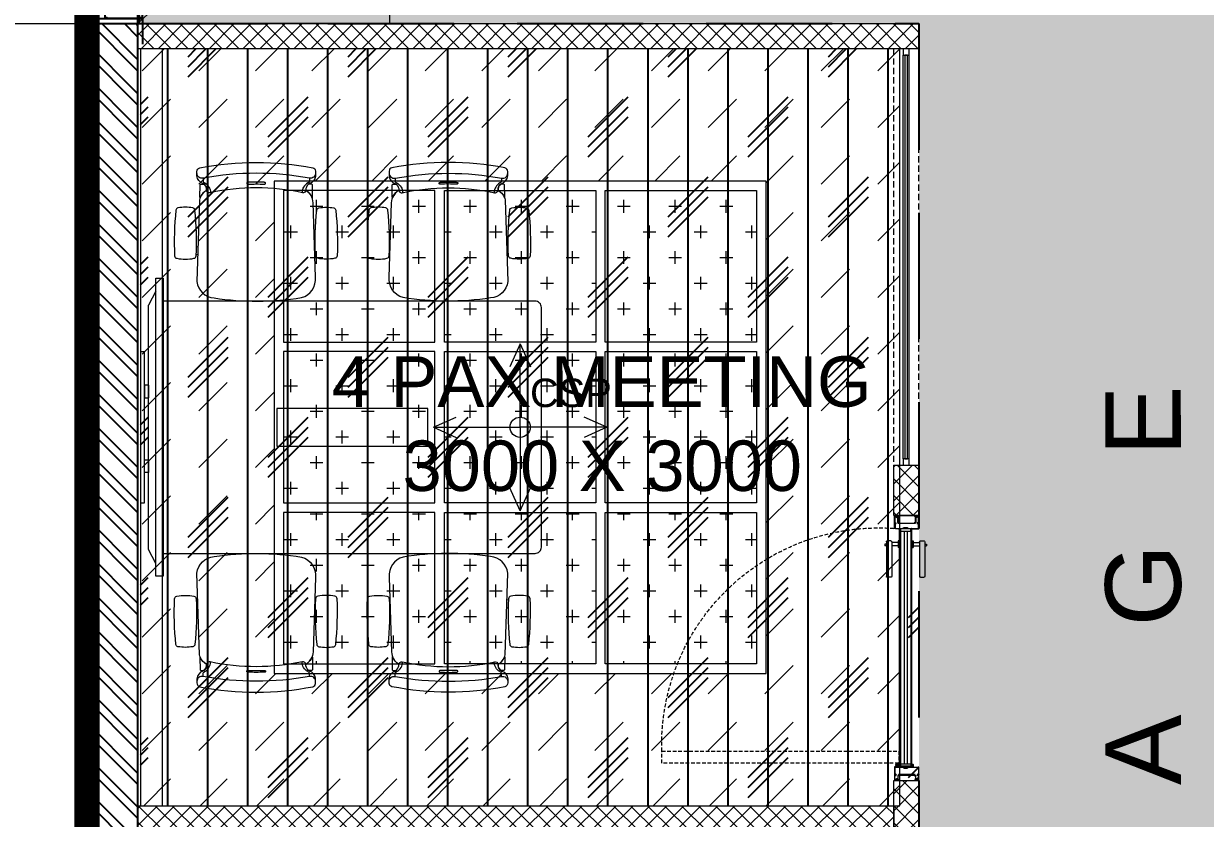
# Model space of a CAD drawing. Header units: millimetres. Extents: x 2335845 to 2509607, y 289014 to 361737.
# Drawn here: x 2344493 to 2349181, y 320452 to 323602 of the extents above; entities that cross this region are included whole.
import ezdxf

# ---------------------------------------------------------------- set-up
doc = ezdxf.new("R2010")
doc.units = ezdxf.units.MM
for name, pattern in [('DASHED', [0.75, 0.5, -0.25]), ('HIDDEN', [0.375, 0.25, -0.125]), ('HIDDEN2', [0.1875, 0.125, -0.0625])]:
    doc.linetypes.add(name, pattern=pattern)
for name, color, linetype, lineweight in [('1-fur', 8, 'Continuous', 0), ('A-DOOR-FULL', 40, 'Continuous', 18), ('A-PLAN-THIN', 251, 'Continuous', 15), ('AR_01_PARTITION FULL HT', 2, 'Continuous', 25), ('IN-DOOR', 8, 'Continuous', 0), ('IN-PRTN-FULL', 30, 'Continuous', 20), ('IN-PRTN-HATCH', 8, 'Continuous', 5), ('SWA- GLASS PARTITION', 8, 'Continuous', 5), ('SWA-GLASS', 140, 'Continuous', 9), ('SWA-METAL', 165, 'Continuous', 9), ('TOA- AV', 7, 'Continuous', 9), ('TOA-FC-ACOU.PAN', 250, 'Continuous', 5), ('TOA-FC-CSP', 8, 'Continuous', 20), ('TOA-FC-GYPSUM', 250, 'Continuous', 5), ('TOA-FL-CPT-1', 8, 'Continuous', 5), ('TOA-FL-CPT-2', 8, 'Continuous', 5), ('TOA-FURN-MODULAR', 20, 'Continuous', 9), ('TOA-RAMP', 8, 'Continuous', 13)]:
    doc.layers.add(name, color=color, linetype=linetype, lineweight=lineweight)
for name, color, linetype in [('A-PLAN-DOOR', 7, 'Continuous'), ('A-PLAN-WALL', 6, 'Continuous'), ('A-PLAN-WALL HATCH', 8, 'Continuous'), ('FLOOR MARK', 7, 'Continuous'), ('PASSAGE LINEOUT', 7, 'Continuous'), ('TEXT', 250, 'Continuous')]:
    doc.layers.add(name, color=color, linetype=linetype)
doc.styles.add('ARIAL', font='arial.ttf')
doc.styles.get("Standard").update_dxf_attribs({"font": 'arial.ttf'})
pattern_1 = [(0, (2408113.76, 309771.23), (101.6, 101.6), [50.8, -152.4]), (90, (2408139.16, 309745.83), (-101.6, 101.6), [50.8, -152.4])]

# ---------------------------------------------------------------- blocks, each defined once
blk = doc.blocks.new('A$C3F28102C')
at = {"layer": 'A-PLAN-DOOR'}
h = blk.add_hatch(dxfattribs=at)
h.set_pattern_fill('ANSI31', color=256, style=0)
h.set_pattern_definition([(315, (-1529.3283, 1000.1135), (-0.44194174, -0.44194174), [])])
h.paths.add_polyline_path([(1.3, -14.9), (0, -14.9), (0, 0), (1.3, 0)])
h.paths.add_polyline_path([(1.3, 0.2), (1.3, 0), (0, 0), (0, 1.1, 0.115729)])
h.paths.add_polyline_path([(4.9, -14.9), (3.6, -14.9), (3.6, 0), (4.9, 0)])
h.paths.add_polyline_path([(4.9, 0), (3.6, 0), (3.6, 0.2, 0.115729), (4.9, 1.1)])
at = {"layer": 'A-PLAN-DOOR', "color": 2}
for points in [[(1.3, 0.2), (1.3, -14.9), (0, -14.9), (0, 1.1)], [(3.6, 0.2), (3.6, -14.9), (4.9, -14.9), (4.9, 1.1)]]:
    blk.add_lwpolyline(points, dxfattribs=at)
for radius in [3.42, 2.42]:
    blk.add_circle((2.5, 3.4), radius, dxfattribs=at)
blk = doc.blocks.new('Door 1500 mm')
at = {"layer": 'A-PLAN-DOOR'}
for p, q in [((-749, 144.7), (-749, 149.7)), ((749, 144.7), (749, 149.7)), ((710.4, 59.9), (-710.4, 59.9)), ((-710.4, 59.9), (-710.4, 0)), ((710.4, 53.4), (-710.4, 53.4)), ((-150, 0), (-150, 53.4)), ((710.4, 59.9), (710.4, 0)), ((710.4, 6.5), (-710.4, 6.5)), ((710.4, 0), (-710.4, 0))]:
    blk.add_line(p, q, dxfattribs=at)
for points in [[(-750, -90.3), (-750, -90.3), (-750, 149.7), (-851, 149.7)], [(750, -89.3), (750, 149.7), (851, 149.7)]]:
    blk.add_lwpolyline(points, dxfattribs=at)
for points in [[(-750, 8), (-749, 8), (-749, 141.7), (-750, 141.7)], [(-747.5, 1.5), (-715.6, 1.5), (-715.6, 63.4), (-700.6, 63.4), (-700.6, 94.6), (-715.2, 148.2), (-747.5, 148.2), (-747.5, 139.7), (-749, 139.7), (-749, 141.7), (-749, 149.7), (-714.1, 149.7), (-699.1, 94.8), (-699.1, 61.9), (-714.1, 61.9), (-714.1, 0), (-749, 0), (-749, 10), (-747.5, 10)], [(747.5, 1.5), (715.6, 1.5), (715.6, 63.4), (700.6, 63.4), (700.6, 94.6), (715.2, 148.2), (747.5, 148.2), (747.5, 139.7), (749, 139.7), (749, 141.7), (749, 149.7), (714.1, 149.7), (699.1, 94.8), (699.1, 61.9), (714.1, 61.9), (714.1, 0), (749, 0), (749, 10), (747.5, 10)], [(750, 8), (749, 8), (749, 141.7), (750, 141.7)]]:
    blk.add_lwpolyline(points, close=True, dxfattribs=at)
at = {"layer": 'A-PLAN-DOOR', "linetype": 'HIDDEN', "ltscale": 300}
for points in [[(-711.8, -7), (-678.8, -7), (-678.8, -534.8), (-711.8, -534.8)], [(711.8, -7), (678.8, -7), (678.8, -835.8), (711.8, -835.8)]]:
    blk.add_lwpolyline(points, close=True, dxfattribs=at)
for centre, radius, start, end in [((-678.8, -7), 528.9, 270, 0.757), ((678.8, -7), 828.8, 179.517, 270)]:
    blk.add_arc(centre, radius, start, end, dxfattribs=at)
at = {"layer": 'A-PLAN-DOOR', "extrusion": (0, 0, -1), "yscale": 0.9981851179673188, "zscale": -0.9981851179673188, "rotation": 180}
for p, xscale in [((714.1, 0), 0.9981851179673188), ((-714.1, 0), -0.9981851179673188)]:
    blk.add_blockref('A$C3F28102C', p, dxfattribs=dict(at, xscale=xscale))
blk = doc.blocks.new('Refuge Area')
at = {"layer": 'A-PLAN-THIN', "true_color": 0xc7c8ca}
h = blk.add_hatch(dxfattribs=at)
h.set_pattern_fill('ANSI36', color=9, scale=200, angle=90, style=0)
h.set_pattern_definition([(135, (-171740.8, -401367.8), (-1234.7852, 336.7596), [1587.5, -317.5, 0, -317.5])])
edge = h.paths.add_edge_path()
edge.add_arc((52450.8, -523196.6), 546078.4, 94.799675, 95.937847)
edge.add_line((-4040.8, 19951.9), (-4040.8, 5032.2))
edge.add_line((-4040.8, 5032.2), (-1240.8, 5032.2))
edge.add_line((-1240.8, 5032.2), (1459.2, 5032.2))
edge.add_line((1459.2, 5032.2), (1459.2, 8332.2))
edge.add_line((1459.2, 8332.2), (6759.2, 8332.2))
edge.add_line((6759.2, 8332.2), (6759.2, 20966.9))
edge = h.paths.add_edge_path()
edge.add_arc((29259.2, -342462.3), 316794.5, 94.072802, 96.033819)
edge.add_line((-4040.8, -27422.8), (-4040.8, -9767.8))
edge.add_line((-4040.8, -9767.8), (-1240.8, -9767.8))
edge.add_line((-1240.8, -9767.8), (1459.2, -9767.8))
edge.add_line((1459.2, -9767.8), (1459.2, -13067.8))
edge.add_line((1459.2, -13067.8), (6759.2, -13067.8))
edge.add_line((6759.2, -13067.8), (6759.2, -26467.8))
at = {"layer": 'A-PLAN-WALL HATCH'}
h = blk.add_hatch(dxfattribs=at)
h.set_pattern_fill('ANSI32', color=256, scale=10, angle=-90, style=0)
h.set_pattern_definition([(315, (-171740.81, -401367.81), (67.35192, 67.35192), []), (315, (-171740.81, -401412.71), (67.35192, 67.35192), [])])
h.paths.add_polyline_path([(1659.2, -9767.8), (1459.2, -9767.8), (1459.2, 5032.2), (1659.2, 5032.2)])
at = {"layer": 'A-PLAN-THIN'}
for p, q in [((1459.2, 5032.2), (1459.2, 6572.2)), ((1659.2, 5032.2), (1659.2, 6572.2))]:
    blk.add_line(p, q, dxfattribs=at)
at = {"layer": 'A-PLAN-THIN', "color": 250}
blk.add_lwpolyline([(6759.2, 20966.9, 0.004966), (-4040.8, 19951.9), (-4040.8, 5032.2), (-1240.8, 5032.2), (1459.2, 5032.2), (1459.2, 8332.2), (6759.2, 8332.2)], format="xyb", close=True, dxfattribs=at)
at = {"layer": 'A-PLAN-WALL'}
blk.add_lwpolyline([(1659.2, -9767.8), (1459.2, -9767.8), (1459.2, 5032.2), (1659.2, 5032.2)], close=True, dxfattribs=at)
at = {"layer": 'A-PLAN-DOOR', "rotation": 270}
blk.add_blockref('Door 1500 mm', (1529.5, 5802.2), dxfattribs=at)
blk = doc.blocks.new('*U654')
at = {"layer": 'SWA- GLASS PARTITION', "linetype": 'HIDDEN2', "ltscale": 200, "elevation": 0}
blk.add_lwpolyline([(115656.4, -163312.9), (117306.2, -163312.9), (117306.2, -163412.9), (115656.4, -163412.9)], close=True, dxfattribs=at)
at = {"layer": 'SWA-GLASS', "color": 4, "elevation": 0}
blk.add_lwpolyline([(117281.2, -163357.9), (117281.2, -163367.9), (115681.4, -163367.9), (115681.4, -163357.9)], close=True, dxfattribs=at)
at = {"layer": 'SWA-METAL', "color": 8, "linetype": 'HIDDEN'}
for p, q in [((115681.4, -163350.4, 0), (117281.2, -163350.4, 0)), ((115681.4, -163375.4, 0), (117281.2, -163375.4, 0))]:
    blk.add_line(p, q, dxfattribs=at)
at = {"layer": 'SWA-METAL', "elevation": 0}
for points in [[(115656.4, -163350.4), (115681.4, -163350.4), (115681.4, -163375.4), (115656.4, -163375.4)], [(117281.2, -163350.4), (117306.2, -163350.4), (117306.2, -163375.4), (117281.2, -163375.4)]]:
    blk.add_lwpolyline(points, close=True, dxfattribs=at)
blk = doc.blocks.new('CHAIR - STEELCASE - LETSB')
at = {"color": 24, "lineweight": 9}
for points in [[(-369.7, 257.7, -0.089353), (-369.7, 316.7, -0.334929), (-360.7, 325, -0.034973), (-179.6, 330.4, -0.382328), (-169.8, 320.9, -0.10237), (-169.8, 253.5, -0.318036), (-179.6, 244.3, -0.036857), (-360.8, 249.5, -0.333729)], [(-369.7, -242.2, 0.089353), (-369.7, -301.1, 0.334929), (-360.7, -309.4, 0.034973), (-179.6, -314.8, 0.382328), (-169.8, -305.4, 0.10237), (-169.8, -237.9, 0.318036), (-179.6, -228.8, 0.036857), (-360.7, -233.9, 0.333729)]]:
    blk.add_lwpolyline(points, format="xyb", close=True, dxfattribs=at)
blk.add_lwpolyline([(-513.5, 241.7, 0.34479), (-528.5, 230.1, 0.096497), (-528.2, -218.5, 0.361045), (-515.8, -228.9), (-494.1, -229.1, 0.246071), (-466.3, -205.4, -0.226994), (-446.1, -191.1), (-439.9, -191, 0.417254), (-429.7, -177.1, -0.104406), (-430, 188.5, 0.398452), (-439.2, 203.5, -0.367565), (-466.2, 218, 0.274839), (-496.7, 241.7)], format="xyb", close=True)
for points in [[(-507.6, -229.1, 0.46809), (-487.6, -205.2, -0.090711), (-487.6, 217.9, 0.462177), (-507.1, 241.7, -100.177069)], [(-487.6, 217.3), (-478, 217.2, -0.321496), (-468.6, 210.4, 0.282757), (-430, 188, -1.025051)], [(-487.6, -205.2), (-478, -205.1, 0.321496), (-468.6, -198.3, -0.282757), (-430, -175.9, 1.025051)]]:
    blk.add_lwpolyline(points, format="xyb", dxfattribs=at)
blk.add_lwpolyline([(-95, -228.5), (-390.3, -219.7, -0.232948), (-439.9, -191, 0.417374), (-429.7, -177.1, -0.10441), (-430, 188.5, 0.39834), (-439.2, 203.5, -0.21659), (-401.4, 231.2), (-77.6, 241.7, -0.366213), (-12.8, 173.3, -0.077985), (-14.2, -173.2, -0.376278), (-95, -228.5)], format="xyb")
at = {"color": 8, "lineweight": 5}
for points in [[(-215.9, 237.2), (-213.8, 243.3)], [(-183.7, 244.2), (-185.7, 238.2)], [(-218.5, -224.8), (-217.4, -227.7)], [(-187.7, -228.5), (-188.6, -225.7)]]:
    blk.add_lwpolyline(points, dxfattribs=at)
blk.add_lwpolyline([(-463.6, 213.4, 0.188155), (-445.3, 203.4), (-439.2, 203.5, -0.15219), (-410.1, 228.9, 0.211085), (-413.9, 230.4), (-459.5, 228.7, 0.414214), (-464.3, 223.4)], format="xyb", close=True, dxfattribs=at)
for points in [[(-471.1, -25, -0.007805), (-471.1, 37.1, -0.087218), (-470, 42.7, -0.229267), (-469.3, 43.4), (-465.8, 43.4, -0.210582), (-464.1, 37.7, 0.008162), (-464.2, -24.4, -0.166545), (-465.4, -30.6, -0.375811), (-465.9, -30.7), (-469.2, -30.7, -0.246214), (-470.7, -28.4, 0.024513), (-471.1, -25, -1.199362)], [(-446.1, -191.1), (-439.9, -191, 0.15219), (-409.9, -215.2, -0.211085), (-413.6, -216.9), (-459.2, -216.9, -0.414214), (-464.3, -211.8), (-463.9, -201.8)]]:
    blk.add_lwpolyline(points, format="xyb", dxfattribs=at)
blk = doc.blocks.new('FURNITURE - MEETING 4 PAX - 1000X1500')
blk.add_lwpolyline([(-750, -500), (-750, 500), (725, 500, -0.414214), (750, 475), (750, -475, -0.414214), (725, -500)], format="xyb", close=True)
at = {"color": 8, "lineweight": 9}
blk.add_lwpolyline([(300, -75), (-300, -75), (-300, 75), (300, 75)], close=True, dxfattribs=at)
at = {"xscale": -1}
for p, rotation in [((-375, 500), 90), ((375, -500), 270)]:
    blk.add_blockref('CHAIR - STEELCASE - LETSB', p, dxfattribs=dict(at, rotation=rotation))
for p, rotation in [((375, 500), 270), ((-375, -500), 90)]:
    blk.add_blockref('CHAIR - STEELCASE - LETSB', p, dxfattribs=dict(rotation=rotation))
blk = doc.blocks.new('A$C38A659B7')
at = {"layer": 'TOA-FC-CSP', "color": 10, "linetype": 'Continuous', "elevation": 0}
for points in [[(0.91, 8.35), (0, 6.31)], [(0.91, 8.35), (0, 6.31)], [(0.91, 8.35), (1.82, 6.31)], [(0.91, 8.35), (1.82, 6.31)], [(8.65, 0.91), (0.91, 0.91), (0.91, 8.35)], [(-6.83, 0.91), (-4.79, 1.82)], [(8.65, 0.91), (6.61, 1.82)], [(-6.83, 0.91), (-4.79, 0)], [(-6.83, 0.91), (0.91, 0.91), (0.91, -6.54)], [(8.65, 0.91), (6.61, 0)], [(0.91, -6.54), (0, -4.49)], [(0.91, -6.54), (0, -4.49)], [(0.91, -6.54), (1.82, -4.49)], [(0.91, -6.54), (1.82, -4.49)]]:
    blk.add_lwpolyline(points, dxfattribs=at)
at = {"layer": 'TOA-FC-CSP', "color": 10, "linetype": 'Continuous'}
blk.add_circle((0.91, 0.91, 0), 0.902, dxfattribs=at)
at = {"layer": 'TOA-FC-CSP', "color": 10, "insert": (1.79, 5.25, 0), "char_height": 2.542, "width": 4.6087, "attachment_point": 1, "style": 'ARIAL'}
blk.add_mtext('CSP', dxfattribs=at)
blk = doc.blocks.new('rub1')
at = {"lineweight": 20}
h = blk.add_hatch(color=8, dxfattribs=at)
h.paths.add_polyline_path([(285.1, 663.6), (284.4, 663.6, 0.06789), (284.3, 663.1), (284, 663.1), (284, 663.6), (283.7, 663.6), (283.7, 662.4), (284, 662.4), (284, 662.9), (284.3, 662.9, 0.066804), (284.4, 662.3), (285.1, 662.3, 0.299446), (285.5, 662.9), (285.5, 663.1, 0.299446)])
h.paths.add_polyline_path([(285.4, 663.1), (285.4, 662.9, -0.365226), (285, 662.5), (284.6, 662.5, -0.12053), (284.6, 663.5), (285, 663.5, -0.209232)], flags=16)
at = {"layer": '1-fur', "color": 8, "lineweight": 20}
for p, q in [((284.4, 663.6), (285.1, 663.6)), ((284.4, 662.3), (285.1, 662.3)), ((284.6, 663.5), (285, 663.5)), ((284.6, 662.5), (285, 662.5)), ((285.4, 663.1), (285.4, 662.9)), ((285.5, 663.1), (285.5, 662.9))]:
    blk.add_line(p, q, dxfattribs=at)
for points in [[(284, 662.9), (284, 662.4), (283.7, 662.4), (283.7, 663.6), (284, 663.6), (284, 663.1)], [(284.3, 663.1), (284, 663.1)], [(284, 662.9), (284.3, 662.9)]]:
    blk.add_lwpolyline(points, dxfattribs=at)
for centre, radius, start, end in [((286.3, 663), 1.99, 160.4255, 175.9608), ((286.3, 663), 1.99, 182.636, 197.9236), ((286.5, 663), 1.99, 165.4708, 192.9616), ((284.8, 662.9), 0.623, 16.2565, 63.5269), ((285, 662.9), 0.413, 282.3178, 2.5719), ((284.9, 663), 0.623, 3.1317, 69.8122), ((284.9, 662.9), 0.623, 290.1878, 356.8683)]:
    blk.add_arc(centre, radius, start, end, dxfattribs=at)
blk = doc.blocks.new('*U695')
at = {"layer": 'IN-DOOR', "color": 8, "ltscale": 2}
for p, q in [((-36, 3.3), (-36, 0)), ((-36, 3.29), (-36, 2.86)), ((-34.92, 3.3), (-35.99, 3.3)), ((-35.96, 3.17), (-35.96, 3.25)), ((-35.95, 3.26), (-34.97, 3.26)), ((-34.96, 3.25), (-34.96, 3.2)), ((-34.91, 3.21), (-34.91, 3.29)), ((-32.56, 3.81), (-32.56, 4.31)), ((-32.45, 4.42), (-27.72, 4.42)), ((-32.45, 3.7), (-27.72, 3.7)), ((-32.34, 2.84), (-32.34, 3.7)), ((-32.13, 4.42), (-32.13, 4.64)), ((-32.13, 4.64), (-31.89, 4.64)), ((-31.89, 4.42), (-31.89, 4.64)), ((-31.87, 2.84), (-31.87, 3.7)), ((-27.61, 3.81), (-27.61, 4.31)), ((-0.79, 3.21), (-0.79, 3.29)), ((-0.78, 3.3), (-0.01, 3.3)), ((-0.75, 3.25), (-0.75, 3.2)), ((-0.05, 3.26), (-0.73, 3.26)), ((-0.04, 3.17), (-0.04, 3.25)), ((0, 3.3), (0, 0)), ((0, 3.29), (0, 2.86)), ((-35.98, 2.84), (-35.92, 2.84)), ((-35.91, 2.83), (-35.91, 2.79)), ((-35.9, 2.78), (-35.83, 2.76)), ((-35.82, 2.77), (-35.86, 2.83)), ((-35.85, 2.84), (-35.11, 2.84)), ((-35.09, 2.88), (-35.81, 2.88)), ((-35.09, 2.82), (-35.11, 2.77)), ((-35.09, 2.76), (-34.98, 2.76)), ((-35.04, 2.83), (-35.04, 2.83)), ((-34.93, 2.81), (-35.02, 2.81)), ((-34.96, 1.81), (-34.97, 1.8)), ((-34.97, 1.8), (-34.96, 1.79)), ((-34.96, 2.74), (-34.96, 1.81)), ((-34.96, 1.79), (-34.96, 0.56)), ((-34.94, 3.18), (-34.94, 3.18)), ((-34.91, 0.51), (-34.91, 2.79)), ((-32.56, 2.62), (-32.56, 2.84)), ((-32.56, 2.84), (-31.66, 2.84)), ((-32.56, 2.62), (-31.66, 2.62)), ((-31.66, 2.62), (-31.66, 2.84)), ((-0.79, 0.51), (-0.79, 2.79)), ((-0.77, 2.81), (-0.68, 2.81)), ((-0.76, 3.18), (-0.76, 3.18)), ((-0.74, 2.74), (-0.74, 1.81)), ((-0.74, 1.81), (-0.73, 1.8)), ((-0.73, 1.8), (-0.74, 1.79)), ((-0.74, 1.79), (-0.74, 0.56)), ((-0.61, 2.76), (-0.72, 2.76)), ((-0.67, 2.83), (-0.67, 2.83)), ((-0.62, 2.82), (-0.59, 2.77)), ((-0.61, 2.88), (-0.19, 2.88)), ((-0.15, 2.84), (-0.6, 2.84)), ((-0.18, 2.77), (-0.14, 2.83)), ((-0.1, 2.78), (-0.17, 2.76)), ((-0.09, 2.83), (-0.09, 2.79)), ((-0.02, 2.84), (-0.08, 2.84)), ((-36, 0.44), (-36, 0.01)), ((-35.99, 0), (-34.92, 0)), ((-35.92, 0.46), (-35.98, 0.46)), ((-35.96, 0.05), (-35.96, 0.13)), ((-34.97, 0.04), (-35.95, 0.04)), ((-35.91, 0.5), (-35.91, 0.47)), ((-35.83, 0.54), (-35.9, 0.51)), ((-35.86, 0.47), (-35.82, 0.53)), ((-35.11, 0.46), (-35.85, 0.46)), ((-35.81, 0.42), (-35.09, 0.42)), ((-35.11, 0.52), (-35.09, 0.48)), ((-34.98, 0.54), (-35.09, 0.54)), ((-35.04, 0.47), (-35.04, 0.47)), ((-35.03, 0.2), (-35.03, 0.14)), ((-35.02, 0.49), (-34.93, 0.49)), ((-35.01, 0.22), (-35.01, 0.22)), ((-35.01, 0.12), (-34.93, 0.12)), ((-34.98, 0.18), (-34.99, 0.2)), ((-34.93, 0.16), (-34.96, 0.16)), ((-34.96, 0.1), (-34.96, 0.05)), ((-34.94, 0.12), (-34.94, 0.12)), ((-34.88, 0.19), (-34.92, 0.17)), ((-34.91, 0.1), (-34.91, 0.02)), ((-34.91, 0.01), (-34.91, 0.09)), ((-34.89, 0), (-34.2, 0)), ((-34.87, 0.08), (-34.85, 0.18)), ((-34.83, 0.06), (-34.85, 0.06)), ((-34.81, 0.05), (-34.82, 0.07)), ((-34.79, 0.07), (-34.8, 0.05)), ((-34.3, 0.06), (-34.77, 0.06)), ((-34.2, 0.81), (-34.2, 0)), ((-32.56, 0.98), (-32.56, 0.77)), ((-32.56, 0.98), (-31.66, 0.98)), ((-32.56, 0.77), (-31.66, 0.77)), ((-32.34, 0.77), (-32.34, -0.1)), ((-31.87, 0.77), (-31.87, -0.1)), ((-31.66, 0.98), (-31.66, 0.77)), ((-1.8, 0), (-1.8, 0.1)), ((-0.81, 0), (-1.8, 0)), ((-1.76, 0.06), (-1.65, 0.06)), ((-1.63, 0.07), (-1.62, 0.05)), ((-1.61, 0.05), (-0.88, 0.07)), ((-0.87, 0.06), (-0.86, 0.06)), ((-0.84, 0.08), (-0.85, 0.18)), ((-0.82, 0.19), (-0.79, 0.17)), ((-0.79, 0.1), (-0.79, 0.02)), ((-0.79, 0.01), (-0.79, 0.09)), ((-0.78, 0.16), (-0.74, 0.16)), ((-0.01, 0), (-0.78, 0)), ((-0.68, 0.49), (-0.77, 0.49)), ((-0.69, 0.12), (-0.77, 0.12)), ((-0.76, 0.12), (-0.76, 0.12)), ((-0.75, 0.1), (-0.75, 0.05)), ((-0.73, 0.04), (-0.05, 0.04)), ((-0.72, 0.54), (-0.62, 0.54)), ((-0.72, 0.18), (-0.71, 0.2)), ((-0.69, 0.22), (-0.69, 0.22)), ((-0.68, 0.2), (-0.68, 0.14)), ((-0.67, 0.47), (-0.67, 0.47)), ((-0.6, 0.52), (-0.62, 0.48)), ((-0.19, 0.42), (-0.61, 0.42)), ((-0.6, 0.46), (-0.15, 0.46)), ((-0.14, 0.47), (-0.18, 0.53)), ((-0.17, 0.54), (-0.1, 0.51)), ((-0.09, 0.5), (-0.09, 0.47)), ((-0.08, 0.46), (-0.02, 0.46)), ((-0.04, 0.05), (-0.04, 0.13)), ((0, 0.44), (0, 0.01)), ((-32.56, -0.21), (-32.56, -0.71)), ((-32.45, -0.1), (-27.72, -0.1)), ((-32.45, -0.82), (-27.72, -0.82)), ((-32.13, -0.82), (-32.13, -1.03)), ((-32.13, -1.03), (-31.89, -1.03)), ((-31.89, -0.82), (-31.89, -1.03)), ((-27.61, -0.21), (-27.61, -0.71))]:
    blk.add_line(p, q, dxfattribs=at)
at = {"layer": 'IN-DOOR', "color": 8, "ltscale": 3}
for p, q in [((-34.91, 3.28), (-34.91, 3.2)), ((-34.21, 3.3), (-34.89, 3.3)), ((-34.87, 3.12), (-34.87, 3.22)), ((-34.85, 3.24), (-34.83, 3.24)), ((-34.82, 3.23), (-34.81, 3.24)), ((-34.8, 3.24), (-34.79, 3.23)), ((-34.77, 3.24), (-34.3, 3.24)), ((-1.85, 2), (-1.85, 3.3)), ((-1.85, 3.3), (-0.81, 3.3)), ((-1.65, 3.24), (-1.76, 3.24)), ((-1.62, 3.24), (-1.63, 3.23)), ((-0.88, 3.23), (-1.61, 3.24)), ((-0.86, 3.24), (-0.87, 3.24)), ((-0.84, 3.12), (-0.84, 3.22)), ((-0.79, 3.28), (-0.79, 3.2)), ((-35.03, 3.16), (-35.03, 3.09)), ((-34.93, 3.18), (-35.01, 3.18)), ((-35.01, 3.08), (-35.01, 3.08)), ((-35, 3.09), (-34.98, 3.12)), ((-34.96, 3.13), (-34.93, 3.13)), ((-34.92, 3.13), (-34.9, 3.11)), ((-34.4, 2.03), (-34.4, 1.57)), ((-34.3, 2.07), (-34.36, 2.07)), ((-34.34, 1.83), (-34.34, 1.99)), ((-34.34, 1.61), (-34.34, 1.77)), ((-34.31, 2), (-34.23, 1.98)), ((-34.23, 1.62), (-34.31, 1.6)), ((-34.26, 2.56), (-34.27, 2.55)), ((-34.27, 2.55), (-34.26, 2.54)), ((-34.26, 3.2), (-34.26, 2.56)), ((-34.26, 2.54), (-34.26, 2.11)), ((-34.21, 2), (-34.21, 3.14)), ((-34.21, 0.91), (-34.21, 2.7)), ((-1.85, 0.91), (-1.85, 2.86)), ((-1.75, 2), (-1.83, 1.98)), ((-1.83, 1.62), (-1.75, 1.6)), ((-1.8, 3.2), (-1.8, 3.17)), ((-1.8, 3.17), (-1.79, 3.16)), ((-1.79, 3.16), (-1.8, 3.15)), ((-1.8, 3.15), (-1.8, 2.11)), ((-1.76, 2.07), (-1.7, 2.07)), ((-1.72, 1.83), (-1.72, 1.99)), ((-1.72, 1.61), (-1.72, 1.77)), ((-1.66, 2.03), (-1.66, 1.57)), ((-0.79, 3.13), (-0.81, 3.11)), ((-0.74, 3.13), (-0.78, 3.13)), ((-0.77, 3.18), (-0.69, 3.18)), ((-0.71, 3.09), (-0.72, 3.12)), ((-0.69, 3.08), (-0.7, 3.08)), ((-0.68, 3.16), (-0.68, 3.09)), ((-34.35, 1.53), (-34.3, 1.53)), ((-34.27, 1.04), (-34.28, 1.03)), ((-34.28, 1.01), (-34.27, 1)), ((-34.26, 1.49), (-34.26, 1.05)), ((-34.26, 0.99), (-34.26, 0.1)), ((-34.21, 0.82), (-34.21, 0.85)), ((-34.17, 0.89), (-34.2, 0.9)), ((-34.2, 0.86), (-34.17, 0.84)), ((-2.16, 0.77), (-2.16, 0.88)), ((-2.14, 0.9), (-2.08, 0.88)), ((-1.8, 0.75), (-2.14, 0.75)), ((-2.11, 0.85), (-2.11, 0.82)), ((-2.08, 0.84), (-2.1, 0.86)), ((-2.1, 0.81), (-1.86, 0.81)), ((-1.89, 0.89), (-1.86, 0.9)), ((-1.86, 0.86), (-1.89, 0.84)), ((-1.85, 0.82), (-1.85, 0.85)), ((-1.8, 1.49), (-1.8, 1.05)), ((-1.8, 0.99), (-1.8, 0.1)), ((-1.79, 1.04), (-1.79, 1.03)), ((-1.79, 1.01), (-1.79, 1)), ((-1.71, 1.53), (-1.76, 1.53))]:
    blk.add_line(p, q, dxfattribs=at)
at = {"layer": 'IN-DOOR', "color": 8, "linetype": 'DASHED'}
blk.add_lwpolyline([(-2.36, 2.73), (-2.36, 34.98), (-4, 34.98), (-4, 2.73)], close=True, dxfattribs=at)
at = {"layer": 'IN-DOOR', "color": 8}
for points in [[(-2.07, 2.62), (-34.21, 2.62), (-34.21, 2.49), (-2.07, 2.49)], [(-2.07, 2.49), (-33.9, 2.49), (-33.9, 1.11), (-2.07, 1.11)], [(-2.07, 0.98), (-34.21, 0.98), (-34.21, 1.11), (-2.07, 1.11)]]:
    blk.add_lwpolyline(points, dxfattribs=at)
for points in [[(-34.21, 2.49), (-33.9, 2.49), (-33.9, 1.11), (-34.21, 1.11)], [(-1.96, 2.49), (-2.28, 2.49), (-2.28, 1.11), (-1.96, 1.11)]]:
    blk.add_lwpolyline(points, close=True, dxfattribs=at)
at = {"layer": 'IN-DOOR', "color": 5}
for points in [[(-33.9, 2.02), (-2.28, 2.02)], [(-33.9, 1.58), (-2.28, 1.58)]]:
    blk.add_lwpolyline(points, dxfattribs=at)
at = {"layer": 'IN-DOOR', "color": 8, "linetype": 'Continuous', "lineweight": 25}
for points in [[(-1.95, 0.99), (-1.86, 0.99, 0.414214), (-1.85, 1), (-1.85, 2.87, 3.112272), (-2.02, 2.63, -0.513651), (-1.96, 2.59), (-1.96, 1, 0.414214)], [(-2.24, 2.77, 0.414214), (-2.22, 2.77), (-2.2, 2.77, 0.307235), (-2.05, 2.75), (-2.03, 2.73, 0.414214), (-2.02, 2.73), (-1.95, 2.81, 0.414214), (-1.96, 2.82), (-1.97, 2.84, 0.307235), (-2.02, 2.98), (-2.02, 3.01, 0.414214), (-2.03, 3.02), (-2.13, 3.04, 0.414214), (-2.14, 3.03), (-2.14, 3.01, 0.307235), (-2.24, 2.89), (-2.26, 2.88, 0.414214), (-2.27, 2.87)]]:
    blk.add_lwpolyline(points, format="xyb", close=True, dxfattribs=at)
at = {"layer": 'IN-DOOR', "color": 8, "linetype": 'DASHED'}
blk.add_arc((-4.8, 5.45), 29.53, 88.4446, 185.2074, dxfattribs=at)
at = {"layer": 'IN-DOOR', "color": 8, "ltscale": 2}
for centre, radius, start, end in [((-35.99, 3.29), 0.0108, 90, 180), ((-35.95, 3.25), 0.0108, 90, 180), ((-34.97, 3.25), 0.0108, 360, 90), ((-34.92, 3.29), 0.0108, 360, 90), ((-32.45, 4.31), 0.108, 90, 180), ((-32.45, 3.81), 0.108, 180, 270), ((-27.72, 4.31), 0.108, 360, 90), ((-27.72, 3.81), 0.108, 270, 360), ((-0.78, 3.29), 0.0108, 90, 180), ((-0.73, 3.25), 0.0108, 90, 180), ((-0.05, 3.25), 0.0108, 360, 90), ((-0.01, 3.29), 0.0108, 360, 90), ((-35.98, 2.86), 0.018, 180, 270), ((-35.93, 3.17), 0.0288, 180, 293.5782), ((-35.84, 2.8), 0.353, 84.9915, 103.4121), ((-35.92, 2.83), 0.0108, 360, 90), ((-35.9, 2.79), 0.0108, 180, 250), ((-35.82, 3.04), 0.0648, 81.2602, 348.7398), ((-35.85, 2.83), 0.0108, 90, 200), ((-35.81, 2.91), 0.0288, 115.8419, 270), ((-35.83, 2.77), 0.0108, 250, 20), ((-35.81, 3.13), 0.0252, 261.2602, 81.2602), ((-35.88, 3.13), 0.204, 286.1738, 325.757), ((-35.74, 3.02), 0.0252, 348.7398, 168.7398), ((-35.11, 2.82), 0.018, 360, 90), ((-35.09, 2.77), 0.018, 180, 270), ((-35.09, 2.83), 0.054, 360, 90), ((-35.02, 2.83), 0.018, 180, 270), ((-34.98, 2.74), 0.018, 360, 90), ((-34.94, 3.2), 0.018, 180, 270), ((-34.94, 3.21), 0.0288, 270, 360), ((-34.93, 2.79), 0.018, 360, 90), ((-0.76, 3.21), 0.0288, 180, 270), ((-0.77, 2.79), 0.018, 90, 180), ((-0.76, 3.2), 0.018, 270, 360), ((-0.72, 2.74), 0.018, 90, 180), ((-0.68, 2.83), 0.018, 270, 360), ((-0.61, 2.83), 0.054, 90, 180), ((-0.6, 2.82), 0.018, 90, 180), ((-0.61, 2.77), 0.018, 270, 360), ((-0.26, 3.02), 0.0252, 11.2602, 191.2602), ((-0.12, 3.13), 0.204, 214.243, 253.8262), ((-0.18, 3.04), 0.0648, 191.2602, 98.7398), ((-0.19, 3.13), 0.0252, 98.7398, 278.7398), ((-0.16, 2.8), 0.353, 76.5878, 95.0085), ((-0.19, 2.91), 0.0288, 270, 64.158), ((-0.17, 2.77), 0.0108, 160, 290), ((-0.15, 2.83), 0.0108, 340, 90), ((-0.1, 2.79), 0.0108, 290, 360), ((-0.08, 2.83), 0.0108, 90, 180), ((-0.07, 3.17), 0.0288, 246.4218, 360), ((-0.02, 2.86), 0.018, 270, 360), ((-35.98, 0.44), 0.018, 90, 180), ((-35.99, 0.01), 0.0108, 180, 270), ((-35.93, 0.13), 0.0288, 66.4218, 180), ((-35.95, 0.05), 0.0108, 180, 270), ((-35.92, 0.47), 0.0108, 270, 360), ((-35.85, 0.41), 0.27, 254.6491, 275.7262), ((-35.9, 0.5), 0.0108, 110, 180), ((-35.84, 0.26), 0.0648, 11.2602, 278.7398), ((-35.85, 0.47), 0.0108, 160, 270), ((-35.81, 0.39), 0.0288, 90, 244.158), ((-35.83, 0.53), 0.0108, 340, 110), ((-35.83, 0.17), 0.0252, 278.7398, 98.7398), ((-35.88, 0.2), 0.173, 28.706, 71.7459), ((-35.75, 0.28), 0.0252, 191.2602, 11.2602), ((-35.09, 0.52), 0.018, 90, 180), ((-35.11, 0.48), 0.018, 270, 360), ((-35.09, 0.47), 0.054, 270, 360), ((-35.02, 0.47), 0.018, 90, 180), ((-35.01, 0.2), 0.018, 90, 180), ((-35.01, 0.14), 0.018, 180, 270), ((-35.01, 0.2), 0.018, 360, 90), ((-34.98, 0.56), 0.018, 270, 360), ((-34.96, 0.18), 0.018, 180, 270), ((-34.97, 0.05), 0.0108, 270, 360), ((-34.94, 0.1), 0.018, 90, 180), ((-34.94, 0.09), 0.0288, 360, 90), ((-34.93, 0.51), 0.018, 270, 360), ((-34.93, 0.18), 0.018, 270, 315), ((-34.93, 0.1), 0.018, 360, 90), ((-34.92, 0.01), 0.0108, 270, 360), ((-34.89, 0.02), 0.018, 180, 270), ((-34.87, 0.18), 0.018, 360, 135), ((-34.85, 0.08), 0.018, 180, 270), ((-34.83, 0.08), 0.018, 270, 315), ((-34.8, 0.04), 0.0108, 45, 135), ((-34.77, 0.08), 0.018, 225, 270), ((-34.3, 0.1), 0.036, 270, 360), ((-1.76, 0.1), 0.036, 180, 270), ((-1.65, 0.08), 0.018, 270, 315), ((-1.62, 0.04), 0.0108, 45, 135), ((-0.87, 0.08), 0.018, 225, 270), ((-0.86, 0.08), 0.018, 270, 360), ((-0.84, 0.18), 0.018, 45, 180), ((-0.81, 0.02), 0.018, 270, 360), ((-0.77, 0.51), 0.018, 180, 270), ((-0.78, 0.18), 0.018, 225, 270), ((-0.76, 0.09), 0.0288, 90, 180), ((-0.77, 0.1), 0.018, 90, 180), ((-0.78, 0.01), 0.0108, 180, 270), ((-0.76, 0.1), 0.018, 360, 90), ((-0.73, 0.05), 0.0108, 180, 270), ((-0.72, 0.56), 0.018, 180, 270), ((-0.74, 0.18), 0.018, 270, 360), ((-0.69, 0.2), 0.018, 90, 180), ((-0.69, 0.2), 0.018, 360, 90), ((-0.69, 0.14), 0.018, 270, 360), ((-0.68, 0.47), 0.018, 360, 90), ((-0.61, 0.47), 0.054, 180, 270), ((-0.62, 0.52), 0.018, 360, 90), ((-0.6, 0.48), 0.018, 180, 270), ((-0.12, 0.2), 0.173, 108.254, 151.294), ((-0.25, 0.28), 0.0252, 168.7398, 348.7398), ((-0.16, 0.26), 0.0648, 261.2602, 168.7398), ((-0.17, 0.17), 0.0252, 81.2602, 261.2602), ((-0.19, 0.39), 0.0288, 295.8419, 90), ((-0.17, 0.53), 0.0108, 70, 200), ((-0.15, 0.41), 0.27, 264.2737, 285.3508), ((-0.15, 0.47), 0.0108, 270, 20), ((-0.1, 0.5), 0.0108, 360, 70), ((-0.08, 0.47), 0.0108, 180, 270), ((-0.07, 0.13), 0.0288, 360, 113.5782), ((-0.05, 0.05), 0.0108, 270, 360), ((-0.02, 0.44), 0.018, 360, 90), ((-0.01, 0.01), 0.0108, 270, 360), ((-32.45, -0.21), 0.108, 90, 180), ((-32.45, -0.71), 0.108, 180, 270), ((-27.72, -0.21), 0.108, 360, 90), ((-27.72, -0.71), 0.108, 270, 360)]:
    blk.add_arc(centre, radius, start, end, dxfattribs=at)
at = {"layer": 'IN-DOOR', "color": 8, "ltscale": 3}
for centre, radius, start, end in [((-34.89, 3.28), 0.018, 90, 180), ((-34.85, 3.22), 0.018, 90, 180), ((-34.83, 3.22), 0.018, 45, 90), ((-34.8, 3.25), 0.0108, 225, 315), ((-34.77, 3.22), 0.018, 90, 135), ((-34.3, 3.2), 0.036, 360, 90), ((-1.76, 3.2), 0.036, 90, 180), ((-1.65, 3.22), 0.018, 45, 90), ((-1.62, 3.25), 0.0108, 225, 315), ((-0.87, 3.22), 0.018, 90, 135), ((-0.86, 3.22), 0.018, 360, 90), ((-0.81, 3.28), 0.018, 360, 90), ((-35.01, 3.16), 0.018, 90, 180), ((-35.01, 3.09), 0.018, 180, 270), ((-35.01, 3.09), 0.0126, 277.0353, 26.015), ((-34.96, 3.12), 0.018, 90, 180), ((-34.93, 3.2), 0.018, 270, 360), ((-34.93, 3.12), 0.018, 45, 90), ((-34.88, 3.12), 0.018, 225, 360), ((-34.36, 2.03), 0.036, 90, 180), ((-34.33, 1.8), 0.018, 134.427, 225.573), ((-34.32, 1.99), 0.018, 75.8258, 180), ((-34.35, 1.83), 0.018, 314.427, 360), ((-34.35, 1.77), 0.018, 360, 45.573), ((-34.32, 1.61), 0.018, 180, 284.1742), ((-34.3, 2.11), 0.036, 270, 360), ((-34.23, 2), 0.018, 255.8258, 360), ((-34.23, 1.6), 0.018, 360, 104.1742), ((-1.83, 2), 0.018, 180, 284.1742), ((-1.83, 1.6), 0.018, 75.8258, 180), ((-1.76, 2.11), 0.036, 180, 270), ((-1.74, 1.99), 0.018, 360, 104.1742), ((-1.74, 1.61), 0.018, 255.8258, 360), ((-1.71, 1.83), 0.018, 180, 225.573), ((-1.73, 1.8), 0.018, 314.427, 45.573), ((-1.71, 1.77), 0.018, 134.427, 180), ((-1.7, 2.03), 0.036, 360, 90), ((-0.82, 3.12), 0.018, 180, 315), ((-0.77, 3.2), 0.018, 180, 270), ((-0.78, 3.12), 0.018, 90, 135), ((-0.74, 3.12), 0.018, 360, 90), ((-0.7, 3.09), 0.0126, 153.985, 262.9647), ((-0.69, 3.16), 0.018, 360, 90), ((-0.69, 3.09), 0.018, 270, 360), ((-34.35, 1.58), 0.0452, 191.7193, 271.6001), ((-34.3, 1.49), 0.036, 360, 90), ((-34.27, 1.02), 0.0108, 135, 225), ((-34.28, 1.05), 0.018, 315, 360), ((-34.28, 0.99), 0.018, 360, 45), ((-34.2, 0.91), 0.0108, 180, 270), ((-34.2, 0.85), 0.0108, 90, 180), ((-34.2, 0.82), 0.0108, 180, 270), ((-34.17, 0.86), 0.0216, 270, 90), ((-2.14, 0.88), 0.018, 90, 180), ((-2.14, 0.77), 0.018, 180, 270), ((-2.1, 0.85), 0.0108, 90, 180), ((-2.1, 0.82), 0.0108, 180, 270), ((-2.08, 0.86), 0.0216, 270, 90), ((-1.89, 0.86), 0.0216, 90, 270), ((-1.86, 0.91), 0.0108, 270, 360), ((-1.86, 0.85), 0.0108, 360, 90), ((-1.86, 0.82), 0.0108, 270, 360), ((-1.76, 1.49), 0.036, 90, 180), ((-1.78, 1.05), 0.018, 180, 225), ((-1.78, 0.99), 0.018, 135, 180), ((-1.79, 1.02), 0.0108, 315, 45), ((-1.71, 1.58), 0.0452, 268.3999, 348.2806)]:
    blk.add_arc(centre, radius, start, end, dxfattribs=at)
at = {"layer": 'IN-DOOR', "color": 8, "lineweight": 20, "extrusion": (0, 0, -1), "xscale": 0.1118615642299428, "yscale": 0.1118615642299428, "zscale": -0.1118615642299429, "rotation": 90.00002373157199}
blk.add_blockref('rub1', (76.13, -30.93), dxfattribs=at)
blk = doc.blocks.new('A$C60412B90')
at = {"layer": 'TOA- AV', "color": 6}
for p, q in [((-37.2, 55.5), (29.9, 91)), ((1280.2, 55.5), (1213.1, 91)), ((-100, 55.5), (1343, 55.5))]:
    blk.add_line(p, q, dxfattribs=at)
at = {"layer": 'TOA- AV', "color": 30, "true_color": 0xf8991e}
blk.add_line((256.5, 111), (986.5, 111), dxfattribs=at)
for points in [[(986.5, 111), (986.5, 131), (256.5, 131), (256.5, 111)], [(403.4, 91), (464.2, 91)], [(825.1, 91), (764.2, 91)]]:
    blk.add_lwpolyline(points, dxfattribs=at)
at = {"layer": 'TOA- AV', "color": 6}
for points in [[(29.9, 91), (1213.1, 91)], [(1343, 55.5), (1343, 20), (-100, 20), (-100, 55.5)]]:
    blk.add_lwpolyline(points, dxfattribs=at)
at = {"layer": 'TOA- AV', "color": 30, "true_color": 0xf8991e}
for points in [[(403.4, 111), (464.2, 111), (464.2, 91), (403.4, 91)], [(825.1, 111), (764.2, 111), (764.2, 91), (825.1, 91)]]:
    blk.add_lwpolyline(points, close=True, dxfattribs=at)
blk = doc.blocks.new('*U670')
at = {"layer": 'IN-PRTN-HATCH'}
h = blk.add_hatch(dxfattribs=at)
h.set_pattern_fill('ANSI37', color=256, scale=15)
h.set_pattern_definition([(45, (5517.74, 0), (-33.67596, 33.67596), []), (135, (5517.74, 0), (-33.67596, -33.67596), [])])
h.paths.add_polyline_path([(-100522.3, -39967.2), (-97522.3, -39967.2), (-97522.3, -39867.2), (-100522.3, -39867.2)])
at = {"layer": 'IN-PRTN-FULL', "elevation": 0}
blk.add_lwpolyline([(-100522.3, -39967.2), (-97522.3, -39967.2), (-97522.3, -39867.2), (-100522.3, -39867.2)], close=True, dxfattribs=at)
blk = doc.blocks.new('*U649')
at = {"layer": 'IN-PRTN-HATCH'}
h = blk.add_hatch(dxfattribs=at)
h.set_pattern_fill('ANSI37', color=256, scale=15)
h.set_pattern_definition([(45, (5617.74, 0), (-33.67596, 33.67596), []), (135, (5617.74, 0), (-33.67596, -33.67596), [])])
h.paths.add_polyline_path([(-100522.3, -39967.2), (-97422.3, -39967.2), (-97422.3, -39867.2), (-100522.3, -39867.2)])
at = {"layer": 'IN-PRTN-FULL', "elevation": 0}
blk.add_lwpolyline([(-100522.3, -39967.2), (-97422.3, -39967.2), (-97422.3, -39867.2), (-100522.3, -39867.2)], close=True, dxfattribs=at)
blk = doc.blocks.new('*U669')
at = {"layer": 'IN-PRTN-HATCH'}
h = blk.add_hatch(dxfattribs=at)
h.set_pattern_fill('ANSI37', color=256, scale=15)
h.set_pattern_definition([(45, (2924.51, 0), (-33.67596, 33.67596), []), (135, (2924.51, 0), (-33.67596, -33.67596), [])])
h.paths.add_polyline_path([(-100468.9, -39967.2), (-100168.9, -39967.2), (-100168.9, -39867.2), (-100468.9, -39867.2)])
at = {"layer": 'IN-PRTN-FULL', "elevation": 0}
blk.add_lwpolyline([(-100468.9, -39967.2), (-100168.9, -39967.2), (-100168.9, -39867.2), (-100468.9, -39867.2)], close=True, dxfattribs=at)
blk = doc.blocks.new('*U668')
at = {"layer": 'IN-PRTN-HATCH'}
h = blk.add_hatch(dxfattribs=at)
h.set_pattern_fill('ANSI37', color=256, scale=15)
h.set_pattern_definition([(45, (3008.476, 0), (-33.67596, 33.67596), []), (135, (3008.476, 0), (-33.67596, -33.67596), [])])
h.paths.add_polyline_path([(-100377, -39967.2), (-100176.9, -39967.2), (-100176.9, -39867.2), (-100377, -39867.2)])
at = {"layer": 'IN-PRTN-FULL', "elevation": 0}
blk.add_lwpolyline([(-100377, -39967.2), (-100176.9, -39967.2), (-100176.9, -39867.2), (-100377, -39867.2)], close=True, dxfattribs=at)

msp = doc.modelspace()

# ---------------------------------------------------------------- hatches: boundary and pattern name
at = {"layer": 'TOA-FC-ACOU.PAN', "true_color": 0x939598}
h = msp.add_hatch(dxfattribs=at)
h.set_pattern_fill('CROSS', color=252, scale=16)
h.set_pattern_definition(pattern_1)
h.paths.add_polyline_path([(2345524.791, 322339.624), (2346124.791, 322339.624), (2346124.791, 322939.624), (2345524.791, 322939.624)])
h = msp.add_hatch(dxfattribs=at)
h.set_pattern_fill('CROSS', color=252, scale=16)
h.set_pattern_definition(pattern_1)
h.paths.add_polyline_path([(2346762.791, 322339.624), (2346162.791, 322339.624), (2346162.791, 322939.624), (2346762.791, 322939.624)])
h = msp.add_hatch(dxfattribs=at)
h.set_pattern_fill('CROSS', color=252, scale=16)
h.set_pattern_definition(pattern_1)
h.paths.add_polyline_path([(2347400.791, 322339.624), (2346800.791, 322339.624), (2346800.791, 322939.624), (2347400.791, 322939.624)])
h = msp.add_hatch(dxfattribs=at)
h.set_pattern_fill('CROSS', color=252, scale=16)
h.set_pattern_definition(pattern_1)
h.paths.add_polyline_path([(2345524.791, 321701.624), (2346124.791, 321701.624), (2346124.791, 322301.624), (2345524.791, 322301.624)])
h = msp.add_hatch(dxfattribs=at)
h.set_pattern_fill('CROSS', color=252, scale=16)
h.set_pattern_definition(pattern_1)
h.paths.add_polyline_path([(2346762.791, 321701.624), (2346162.791, 321701.624), (2346162.791, 322301.624), (2346762.791, 322301.624)])
h = msp.add_hatch(dxfattribs=at)
h.set_pattern_fill('CROSS', color=252, scale=16)
h.set_pattern_definition(pattern_1)
h.paths.add_polyline_path([(2347400.791, 321701.624), (2346800.791, 321701.624), (2346800.791, 322301.624), (2347400.791, 322301.624)])
h = msp.add_hatch(dxfattribs=at)
h.set_pattern_fill('CROSS', color=252, scale=16)
h.set_pattern_definition(pattern_1)
h.paths.add_polyline_path([(2345524.791, 321063.624), (2346124.791, 321063.624), (2346124.791, 321663.624), (2345524.791, 321663.624)])
h = msp.add_hatch(dxfattribs=at)
h.set_pattern_fill('CROSS', color=252, scale=16)
h.set_pattern_definition(pattern_1)
h.paths.add_polyline_path([(2346762.791, 321063.624), (2346162.791, 321063.624), (2346162.791, 321663.624), (2346762.791, 321663.624)])
h = msp.add_hatch(dxfattribs=at)
h.set_pattern_fill('CROSS', color=252, scale=16)
h.set_pattern_definition(pattern_1)
h.paths.add_polyline_path([(2347400.791, 321063.624), (2346800.791, 321063.624), (2346800.791, 321663.624), (2347400.791, 321663.624)])
at = {"layer": 'TOA-FC-GYPSUM'}
h = msp.add_hatch(dxfattribs=at)
h.set_pattern_fill('DASH', color=252, scale=50, angle=45)
h.set_pattern_definition([(45, (90021.14, 24146.98), (0, 224.506403), [158.75, -158.75])])
h.paths.add_polyline_path([(2347969.459, 323501.624), (2344956.353, 323501.624), (2344956.353, 320501.624), (2347969.459, 320501.624)])
h.paths.add_polyline_path([(2347438.791, 322977.624), (2345486.791, 322977.624), (2345486.791, 321025.624), (2347438.791, 321025.624)], flags=16)
at = {"layer": 'TOA-FL-CPT-1', "true_color": 0xc7c8ca}
h = msp.add_hatch(dxfattribs=at)
h.set_pattern_fill('AR-PARQ1', color=9, scale=3)
h.set_pattern_definition([(90, (54538.6, -6708.4), (-914.4, 914.4), [914.4, -914.4]), (90, (54691, -6708.4), (-914.4, 914.4), [914.4, -914.4]), (90, (54843.4, -6708.4), (-914.4, 914.4), [914.4, -914.4]), (90, (54995.8, -6708.4), (-914.4, 914.4), [914.4, -914.4]), (90, (55148.2, -6708.4), (-914.4, 914.4), [914.4, -914.4]), (90, (55300.6, -6708.4), (-914.4, 914.4), [914.4, -914.4]), (90, (55453, -6708.4), (-914.4, 914.4), [914.4, -914.4]), (0, (54538.6, -5794), (914.4, -914.4), [914.4, -914.4]), (0, (54538.6, -5641.6), (914.4, -914.4), [914.4, -914.4]), (0, (54538.6, -5489.2), (914.4, -914.4), [914.4, -914.4]), (0, (54538.6, -5336.8), (914.4, -914.4), [914.4, -914.4]), (0, (54538.6, -5184.4), (914.4, -914.4), [914.4, -914.4]), (0, (54538.6, -5032), (914.4, -914.4), [914.4, -914.4]), (0, (54538.6, -4879.6), (914.4, -914.4), [914.4, -914.4])])
h.paths.add_polyline_path([(2344950.518, 323601.624), (2348044.691, 323601.624), (2348044.691, 308801.624), (2344978.375, 308801.624), (2344983.023, 307001.553), (2351045.878, 307001.608), (2351044.683, 304701.624), (2350244.683, 304670.094), (2350244.683, 294701.624), (2352811.835, 294701.622), (2352811.821, 307001.631), (2405044.683, 307005.059), (2405044.683, 327701.624), (2410595.745, 327701.624), (2410609.803, 329501.624), (2408605.34, 329501.624), (2411484.683, 335301.624), (2408440.262, 335301.624), (2406365.488, 331122.307), (2403244.678, 328001.969), (2403244.795, 325600.805), (2384290.648, 325598.809), (2384290.648, 323607.372), (2375885.176, 323603.528), (2375861.465, 325602.978), (2360226.195, 325602.091), (2360226.052, 334601.937), (2375945.229, 334602.179), (2375945.229, 331031.373), (2376972.789, 331510.903), (2389391.537, 331510.903), (2389391.537, 331810.72), (2389491.628, 331810.72), (2389491.53, 331510.903), (2391791.53, 331510.903), (2391791.531, 333010.881), (2389491.53, 333010.881), (2389491.531, 332710.861), (2389391.537, 332710.861), (2389391.54, 333010.905), (2377622.511, 333011.008), (2377622.511, 336459.845), (2386144.742, 336459.853), (2386144.683, 337701.624), (2376094.699, 337701.624), (2376094.724, 335802.062), (2362938.321, 335802.061), (2362938.326, 340629.119), (2359023.456, 340413.419), (2359023.899, 325602.053), (2352244.614, 325602.052), (2352244.655, 339888.472), (2350244.683, 339753.79), (2350259.797, 327701.624), (2351044.683, 327701.624), (2351043.518, 325401.69), (2344945.863, 325401.675)])
h.paths.add_polyline_path([(2365719.683, 323601.624), (2395044.683, 323601.624), (2395044.683, 322741.298), (2398494.622, 322751.666), (2398494.622, 323601.624), (2403544.687, 323601.624), (2403544.687, 308801.634), (2365719.683, 308801.634)], flags=16)
h.paths.add_polyline_path([(2349719.689, 323601.683), (2365719.683, 323601.683), (2365719.683, 308801.624), (2349719.689, 308801.624)], flags=16)
at = {"layer": 'TOA-FL-CPT-2', "lineweight": -3}
h = msp.add_hatch(dxfattribs=at)
h.set_pattern_fill('CORK', color=4, scale=50, angle=270)
h.set_pattern_definition([(270, (90021.14, 24146.98), (158.75, -3e-14), []), (45, (89941.76, 24067.6), (-317.50014, 317.50014), [224.5065, -224.5065]), (45, (89941.76, 24027.9), (-317.50014, 317.50014), [224.5065, -224.5065]), (45, (89941.76, 23988.23), (-317.50014, 317.50014), [224.5065, -224.5065])])
h.paths.add_polyline_path([(2347969.228, 323501.624), (2344956.353, 323501.624), (2344956.353, 320501.624), (2347969.228, 320501.624), (2347969.691, 320601.624), (2348044.691, 320601.624), (2348045.457, 321501.77), (2347969.228, 321501.77)])

# ---------------------------------------------------------------- linework, layer by layer
at = {"const_width": 5}
msp.add_lwpolyline([(2408344.683, 341505.727, 0.02643364), (2350244.683, 339753.79), (2350261.051, 326701.624), (2344944.683, 326701.624), (2344944.683, 305701.701), (2351044.677, 305701.666), (2351044.683, 304701.624), (2350244.683, 304701.624), (2350244.683, 291915.217, -0.04453992), (2406044.683, 290902.779)], format="xyb", dxfattribs=at)
at = {"const_width": 100, "elevation": 0}
msp.add_lwpolyline([(2350009.018, 339524.647), (2339188.828, 338557.479), (2339144.683, 323601.624), (2342044.683, 323593.294), (2342108.716, 308801.624), (2339208.936, 308951.624), (2339144.124, 290934.823), (2350044.683, 292101.594), (2349971.764, 305428.705), (2344744.683, 305428.705), (2344744.683, 326901.624), (2350044.683, 326908.4)], close=True, dxfattribs=at)
at = {"layer": 'FLOOR MARK', "color": 8, "linetype": 'DASHED', "ltscale": 1000}
for points in [[(2391791.53, 333010.881), (2377622.511, 333011.008), (2377622.511, 336459.845), (2386144.742, 336459.853), (2386144.683, 337701.624), (2376094.699, 337701.624), (2376094.724, 335802.062), (2362938.321, 335802.256), (2362938.326, 340656.767), (2359023.456, 340413.419), (2359023.899, 325602.053), (2352244.642, 325602.053), (2352244.627, 339941.096), (2350244.683, 339753.79), (2350259.797, 327701.624), (2351044.683, 327701.624), (2351044.698, 325401.682), (2344944.683, 325401.682), (2344950.518, 323601.624)], [(2344950.518, 323601.624), (2348044.691, 323601.624), (2348044.691, 308801.624), (2344944.683, 308801.624), (2344944.683, 307001.553), (2351045.878, 307001.608), (2351044.683, 304701.624), (2350244.683, 304701.624), (2350244.683, 294701.624), (2352811.835, 294701.622), (2352811.821, 307001.631), (2405044.706, 307001.633)]]:
    msp.add_lwpolyline(points, dxfattribs=at)
at = {"layer": 'IN-PRTN-FULL'}
msp.add_lwpolyline([(2344944.687, 323501.159), (2344944.683, 320501.621), (2345044.663, 320501.39), (2345044.666, 323500.928)], close=True, dxfattribs=at)
at = {"layer": 'TOA-FC-ACOU.PAN', "elevation": 0}
msp.add_lwpolyline([(2347438.791, 322977.624), (2345486.791, 322977.624), (2345486.791, 321025.624), (2347438.791, 321025.624)], close=True, dxfattribs=at)
at = {"layer": 'TOA-FC-ACOU.PAN', "color": 252, "true_color": 0x939598, "elevation": 0}
for points in [[(2345524.791, 322339.624), (2346124.791, 322339.624), (2346124.791, 322939.624), (2345524.791, 322939.624)], [(2346762.791, 322339.624), (2346162.791, 322339.624), (2346162.791, 322939.624), (2346762.791, 322939.624)], [(2347400.791, 322339.624), (2346800.791, 322339.624), (2346800.791, 322939.624), (2347400.791, 322939.624)], [(2345524.791, 321701.624), (2346124.791, 321701.624), (2346124.791, 322301.624), (2345524.791, 322301.624)], [(2346762.791, 321701.624), (2346162.791, 321701.624), (2346162.791, 322301.624), (2346762.791, 322301.624)], [(2347400.791, 321701.624), (2346800.791, 321701.624), (2346800.791, 322301.624), (2347400.791, 322301.624)], [(2345524.791, 321063.624), (2346124.791, 321063.624), (2346124.791, 321663.624), (2345524.791, 321663.624)], [(2346762.791, 321063.624), (2346162.791, 321063.624), (2346162.791, 321663.624), (2346762.791, 321663.624)], [(2347400.791, 321063.624), (2346800.791, 321063.624), (2346800.791, 321663.624), (2347400.791, 321663.624)]]:
    msp.add_lwpolyline(points, close=True, dxfattribs=at)
at = {"layer": 'TOA-FC-GYPSUM', "elevation": 0}
msp.add_lwpolyline([(2347969.459, 323501.624), (2344956.353, 323501.624), (2344956.353, 320501.624), (2347969.459, 320501.624)], close=True, dxfattribs=at)
at = {"layer": 'TOA-RAMP', "color": 8, "ltscale": 1000, "elevation": 0}
msp.add_lwpolyline([(2344944.63, 323601.622), (2344944.63, 325401.672), (2345944.686, 325401.672), (2345944.687, 323601.622)], close=True, dxfattribs=at)
at = {"layer": 'TOA-RAMP', "color": 8, "ltscale": 1000}
msp.add_lwpolyline([(2344944.683, 325401.672), (2345944.687, 324501.651), (2344944.691, 323601.624)], dxfattribs=at)

# ---------------------------------------------------------------- block references
msp.add_blockref('Refuge Area', (2343285.489, 318569.434))
at = {"layer": 'A-DOOR-FULL', "linetype": 'Continuous', "xscale": -29.16666484490015, "yscale": 29.16666484490015, "zscale": 29.16666484490015, "rotation": 90.00010346574246}
msp.add_blockref('*U695', (2348044.691, 320601.624), dxfattribs=at)
at = {"layer": 'AR_01_PARTITION FULL HT', "xscale": -1}
for name, p, rotation in [('*U649', (2445467.049, 283634.535, 0), 180.0000640539902), ('*U668', (2387911.775, 422028.699, 0), 270.0000640539902), ('*U669', (2387911.775, 420770.598, 0), 270.0000640539902), ('*U670', (2445467.049, 280534.535, 0), 180.0000640539902)]:
    msp.add_blockref(name, p, dxfattribs=dict(at, rotation=rotation))
at = {"layer": 'SWA- GLASS PARTITION', "linetype": 'HIDDEN2', "xscale": -1, "rotation": 270}
msp.add_blockref('*U654', (2511357.16, 206195.399, 0), dxfattribs=at)
at = {"layer": 'TOA- AV', "color": 0, "xscale": 0.8187117660897277, "yscale": 0.8187117660897277, "zscale": 0.8187117660897277, "rotation": 89.99997131367482}
msp.add_blockref('A$C60412B90', (2345063.603, 321492.794), dxfattribs=at)
at = {"layer": 'TOA-FC-CSP', "color": 4, "xscale": 44.46500340146511, "yscale": 44.46500340146511, "zscale": 44.46500340146511}
msp.add_blockref('A$C38A659B7', (2346422.425, 321961.258, -0.041), dxfattribs=at)
at = {"layer": 'TOA-FURN-MODULAR', "linetype": 'ByBlock', "xscale": -1, "rotation": 180}
msp.add_blockref('FURNITURE - MEETING 4 PAX - 1000X1500', (2345797.23, 322001.624), dxfattribs=at)

# ---------------------------------------------------------------- texts
at = {"layer": 'PASSAGE LINEOUT', "insert": (2349090.992, 308047.468), "char_height": 300, "width": 16925.28892, "attachment_point": 7, "rotation": 90.011874, "style": 'ARIAL'}
msp.add_mtext('\\pi2872.433;1  7  0  0     M   M       W   I   D   E      P    A    S   S   A   G   E', dxfattribs=at)
at = {"layer": 'TEXT', "insert": (2345638.716, 321746.404), "char_height": 200, "width": 2274.9681, "attachment_point": 7}
msp.add_mtext('\\pi76.70642;4 PAX MEETING  \\P\\pi357.67505;3000 X 3000', dxfattribs=at)

doc.saveas('drawing.dxf')
